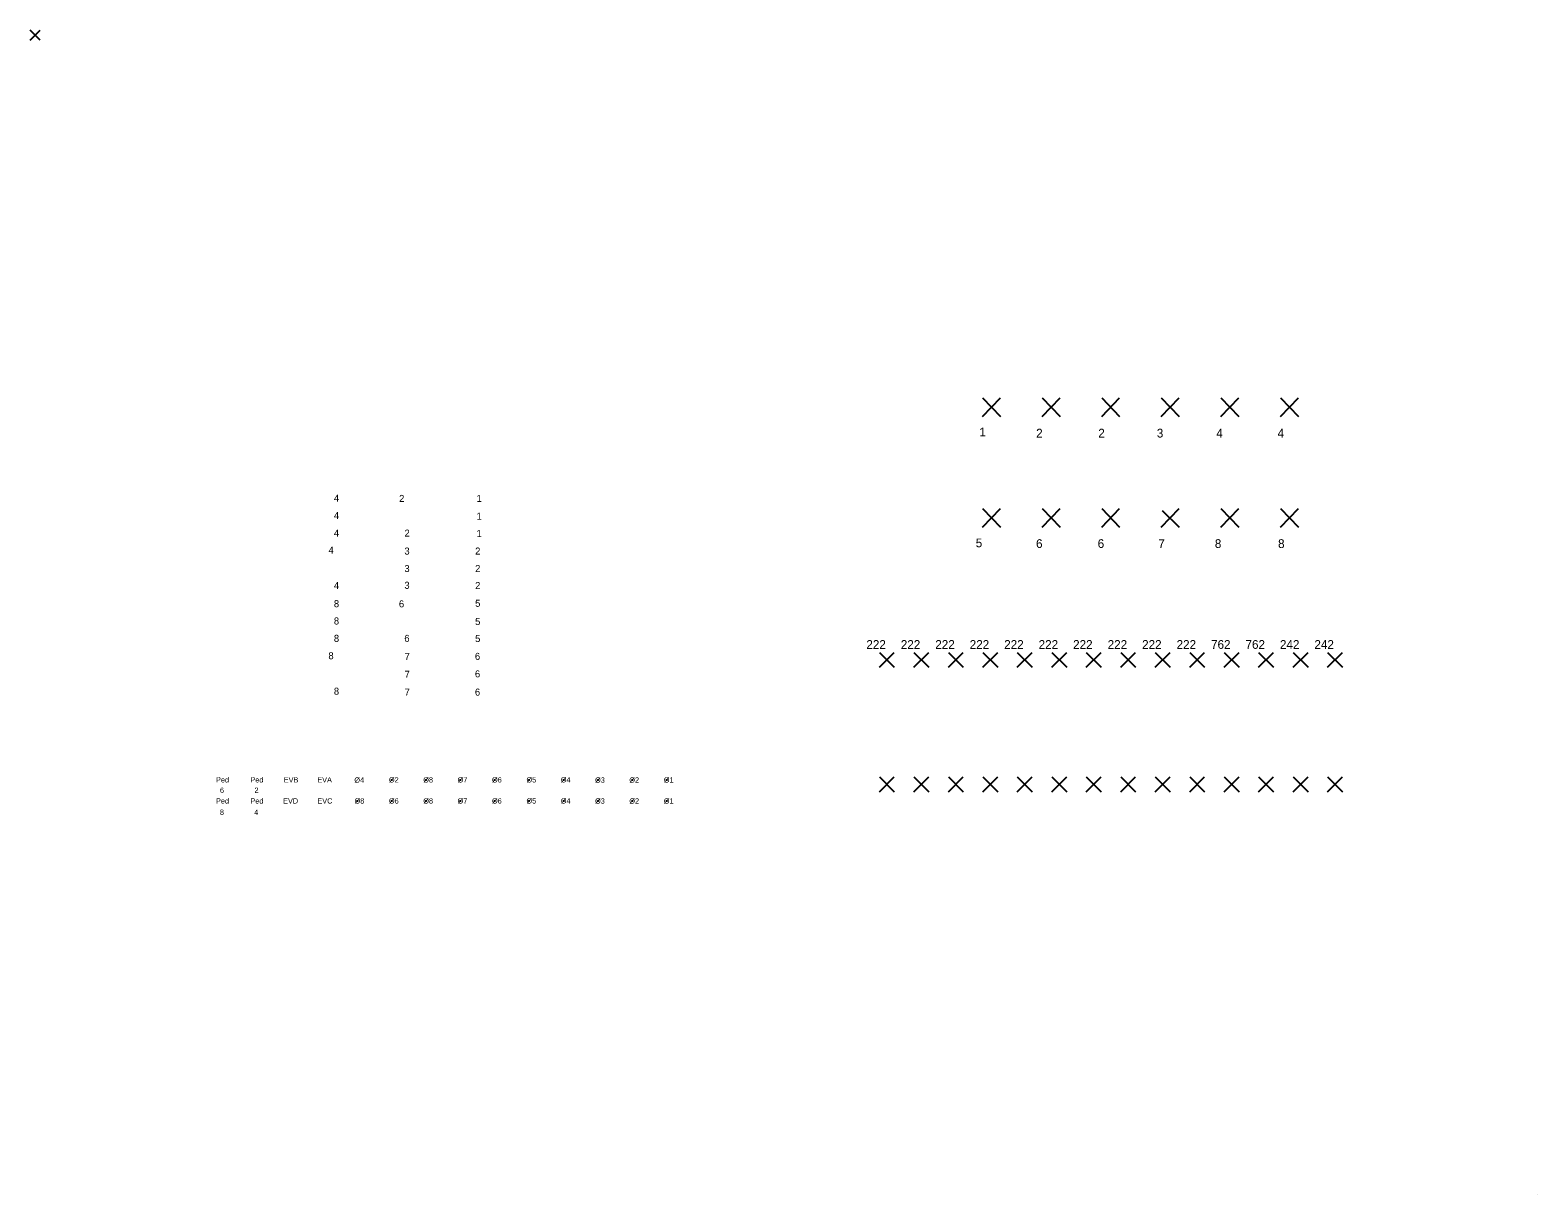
# Model space of a CAD drawing. Extents: x -1681 to 4975, y -177 to 1470.
# Drawn here: x 3465 to 4975, y 57 to 1223 of the extents above; entities that cross this region are included whole.
import ezdxf

# ---------------------------------------------------------------- set-up
doc = ezdxf.new("R2010")
doc.units = 0
doc.layers.add('Level 1', color=7, linetype='Continuous')
doc.layers.add('Level 5', color=7, linetype='Continuous')

msp = doc.modelspace()

# ---------------------------------------------------------------- linework, layer by layer
at = {"layer": 'Level 1'}
msp.add_line((4974.9, 57.2), (4974.9, 57.2), dxfattribs=at)
at = {"layer": 'Level 5'}
for p, q in [((3465.4, 1213.3), (3475.4, 1223.3)), ((3475.4, 1213.3), (3465.4, 1223.3)), ((4418.8, 855.2), (4436.8, 836.5)), ((4418.8, 836.5), (4436.8, 855.2)), ((4478.5, 855.2), (4496.5, 836.5)), ((4478.5, 836.5), (4496.5, 855.2)), ((4538.2, 855.2), (4556.2, 836.5)), ((4538.2, 836.5), (4556.2, 855.2)), ((4597.8, 855.2), (4615.8, 836.5)), ((4597.8, 836.5), (4615.8, 855.2)), ((4657.5, 855.2), (4675.5, 836.5)), ((4657.5, 836.5), (4675.5, 855.2)), ((4717.2, 855.2), (4735.2, 836.5)), ((4717.2, 836.5), (4735.2, 855.2)), ((4418.8, 744.3), (4436.8, 725.7)), ((4418.8, 725.7), (4436.8, 744.3)), ((4478.5, 744.3), (4496.5, 725.7)), ((4478.5, 725.7), (4496.5, 744.3)), ((4538.2, 744.3), (4556.2, 725.7)), ((4538.2, 725.7), (4556.2, 744.3)), ((4597.8, 725.7), (4615.8, 744.3)), ((4598.8, 742.3), (4615.8, 725.7)), ((4657.5, 725.7), (4675.5, 744.3)), ((4657.5, 744.3), (4675.5, 725.7)), ((4717.2, 744.3), (4735.2, 725.7)), ((4717.2, 725.7), (4735.2, 744.3)), ((4315.7, 600.4), (4330.6, 585.5)), ((4315.7, 585.5), (4330.6, 600.4)), ((4350.2, 600.4), (4365.1, 585.5)), ((4350.2, 585.5), (4365.1, 600.4)), ((4384.7, 600.4), (4399.6, 585.5)), ((4384.7, 585.5), (4399.6, 600.4)), ((4419.2, 600.4), (4434.1, 585.5)), ((4419.2, 585.5), (4434.1, 600.4)), ((4453.7, 600.4), (4468.7, 585.5)), ((4453.7, 585.5), (4468.7, 600.4)), ((4488.2, 600.4), (4503.2, 585.5)), ((4488.2, 585.5), (4503.2, 600.4)), ((4522.8, 600.4), (4537.7, 585.5)), ((4522.8, 585.5), (4537.7, 600.4)), ((4557.3, 600.4), (4572.2, 585.5)), ((4557.3, 585.5), (4572.2, 600.4)), ((4591.8, 600.4), (4606.7, 585.5)), ((4591.8, 585.5), (4606.7, 600.4)), ((4626.3, 600.4), (4641.2, 585.5)), ((4626.3, 585.5), (4641.2, 600.4)), ((4660.8, 600.4), (4675.7, 585.5)), ((4660.8, 585.5), (4675.7, 600.4)), ((4695.3, 600.4), (4710.2, 585.5)), ((4695.3, 585.5), (4710.2, 600.4)), ((4729.8, 600.4), (4744.8, 585.5)), ((4729.8, 585.5), (4744.8, 600.4)), ((4764.3, 600.4), (4779.3, 585.5)), ((4764.3, 585.5), (4779.3, 600.4)), ((4315.7, 460.7), (4330.6, 475.6)), ((4315.7, 475.6), (4330.6, 460.7)), ((4350.2, 475.6), (4365.1, 460.7)), ((4350.2, 460.7), (4365.1, 475.6)), ((4384.7, 475.6), (4399.6, 460.7)), ((4384.7, 460.7), (4399.6, 475.6)), ((4419.2, 475.6), (4434.1, 460.7)), ((4419.2, 460.7), (4434.1, 475.6)), ((4453.7, 475.6), (4468.7, 460.7)), ((4453.7, 460.7), (4468.7, 475.6)), ((4488.2, 475.6), (4503.2, 460.7)), ((4488.2, 460.7), (4503.2, 475.6)), ((4522.8, 475.6), (4537.7, 460.7)), ((4522.8, 460.7), (4537.7, 475.6)), ((4557.3, 475.6), (4572.2, 460.7)), ((4557.3, 460.7), (4572.2, 475.6)), ((4591.8, 475.6), (4606.7, 460.7)), ((4591.8, 460.7), (4606.7, 475.6)), ((4626.3, 475.6), (4641.2, 460.7)), ((4626.3, 460.7), (4641.2, 475.6)), ((4660.8, 475.6), (4675.7, 460.7)), ((4660.8, 460.7), (4675.7, 475.6)), ((4695.3, 475.6), (4710.2, 460.7)), ((4695.3, 460.7), (4710.2, 475.6)), ((4729.8, 475.6), (4744.8, 460.7)), ((4729.8, 460.7), (4744.8, 475.6)), ((4764.3, 475.6), (4779.3, 460.7)), ((4764.3, 460.7), (4779.3, 475.6))]:
    msp.add_line(p, q, dxfattribs=at)
for centre in [(3827.4, 472.6), (3861.8, 472.6), (3896.2, 472.6), (3930.6, 472.6), (3965, 472.6), (3999.4, 472.6), (4033.8, 472.6), (4068.2, 472.6), (4102.6, 472.6), (3793, 451.5), (3827.4, 451.5), (3861.8, 451.5), (3896.2, 451.5), (3930.6, 451.5), (3965, 451.5), (3999.4, 451.5), (4033.8, 451.5), (4068.2, 451.5), (4102.6, 451.5)]:
    msp.add_circle(centre, 0.229, dxfattribs=at)

# ---------------------------------------------------------------- texts
for s, height, p in [('1', 8.75, (4415.7, 816.6)), ('2', 8.75, (4472.6, 815.5)), ('2', 8.75, (4534.8, 815.5)), ('3', 8.75, (4593.4, 815.5)), ('4', 8.75, (4653, 815.5)), ('4', 8.75, (4714.3, 815.5)), ('4', 7.03, (3769.5, 751.2)), ('2', 7.03, (3834.8, 751)), ('1', 7.03, (3912.3, 751)), ('4', 7.03, (3769.5, 733.9)), ('1', 7.03, (3912.3, 733.2)), ('4', 7.03, (3769.5, 716.3)), ('2', 7.03, (3840.2, 716.3)), ('1', 7.03, (3912.3, 715.9)), ('5', 8.75, (4412.1, 705.6)), ('6', 8.75, (4472.5, 704.9)), ('6', 8.75, (4534.2, 704.9)), ('7', 8.75, (4594.9, 704.9)), ('8', 8.75, (4651.5, 704.9)), ('8', 8.75, (4714.8, 704.9)), ('4', 7.03, (3764.1, 699.2)), ('3', 7.03, (3840.1, 698.3)), ('2', 7.03, (3910.9, 698.3)), ('3', 7.03, (3840.1, 680.8)), ('2', 7.03, (3910.9, 680.8)), ('4', 7.03, (3769.5, 663.8)), ('3', 7.03, (3840.1, 664)), ('2', 7.03, (3910.9, 663.8)), ('8', 7.03, (3769.5, 645.6)), ('6', 7.03, (3834.6, 645.4)), ('5', 7.03, (3910.9, 646)), ('8', 7.03, (3769.5, 628.3)), ('5', 7.03, (3910.9, 627.8)), ('8', 7.03, (3769.5, 610.9)), ('6', 7.03, (3840, 610.9)), ('5', 7.03, (3910.9, 610.7)), ('222', 8.75, (4302.6, 603.9)), ('222', 8.75, (4337.1, 603.9)), ('222', 8.75, (4371.6, 603.9)), ('222', 8.75, (4406.1, 603.9)), ('222', 8.75, (4440.6, 603.9)), ('222', 8.75, (4475.1, 603.9)), ('222', 8.75, (4509.6, 603.9)), ('222', 8.75, (4544.2, 603.9)), ('222', 8.75, (4578.7, 603.9)), ('222', 8.75, (4613.2, 603.9)), ('762', 8.75, (4647.7, 603.9)), ('762', 8.75, (4682.2, 603.9)), ('242', 8.75, (4716.7, 603.9)), ('242', 8.75, (4751.2, 603.9)), ('8', 7.03, (3764, 593.5)), ('7', 7.03, (3840.3, 592.7)), ('6', 7.03, (3910.7, 592.9)), ('7', 7.03, (3840.3, 574.9)), ('6', 7.03, (3910.7, 575.3)), ('8', 7.03, (3769.5, 558)), ('7', 7.03, (3840.3, 557.1)), ('6', 7.03, (3910.7, 557.1)), ('Ped', 5.29, (3651.5, 470.1)), ('Ped', 5.29, (3685.9, 470.1)), ('EVB', 5.29, (3719.3, 470.1)), ('EVA', 5.29, (3752.9, 470.1)), ('Ø4', 5.29, (3790, 469.9)), ('Ø2', 5.29, (3824.6, 470.1)), ('Ø8', 5.29, (3859, 470.1)), ('Ø7', 5.29, (3893.4, 470.1)), ('Ø6', 5.29, (3927.8, 470.1)), ('Ø5', 5.29, (3962.3, 470.1)), ('Ø4', 5.29, (3996.7, 470.1)), ('Ø3', 5.29, (4031, 469.9)), ('Ø2', 5.29, (4065.3, 469.9)), ('Ø1', 5.29, (4099.8, 470)), ('Ped', 5.29, (3651.5, 449)), ('6', 5.29, (3655.4, 459.7)), ('Ped', 5.29, (3685.9, 449)), ('2', 5.29, (3690, 459.7)), ('EVD', 5.29, (3718.7, 449)), ('EVC', 5.29, (3753, 449)), ('Ø8', 5.29, (3790.2, 449)), ('Ø6', 5.29, (3824.6, 449)), ('Ø8', 5.29, (3859, 449)), ('Ø7', 5.29, (3893.4, 449)), ('Ø6', 5.29, (3927.8, 449)), ('Ø5', 5.29, (3962.3, 449)), ('Ø4', 5.29, (3996.7, 449)), ('Ø3', 5.29, (4031, 448.9)), ('Ø2', 5.29, (4065.3, 448.9)), ('Ø1', 5.29, (4099.8, 448.9)), ('8', 5.29, (3655.4, 437.7)), ('4', 5.29, (3689.8, 437.7))]:
    msp.add_text(s, height=height, dxfattribs=at).set_placement(p)

doc.saveas('drawing.dxf')
